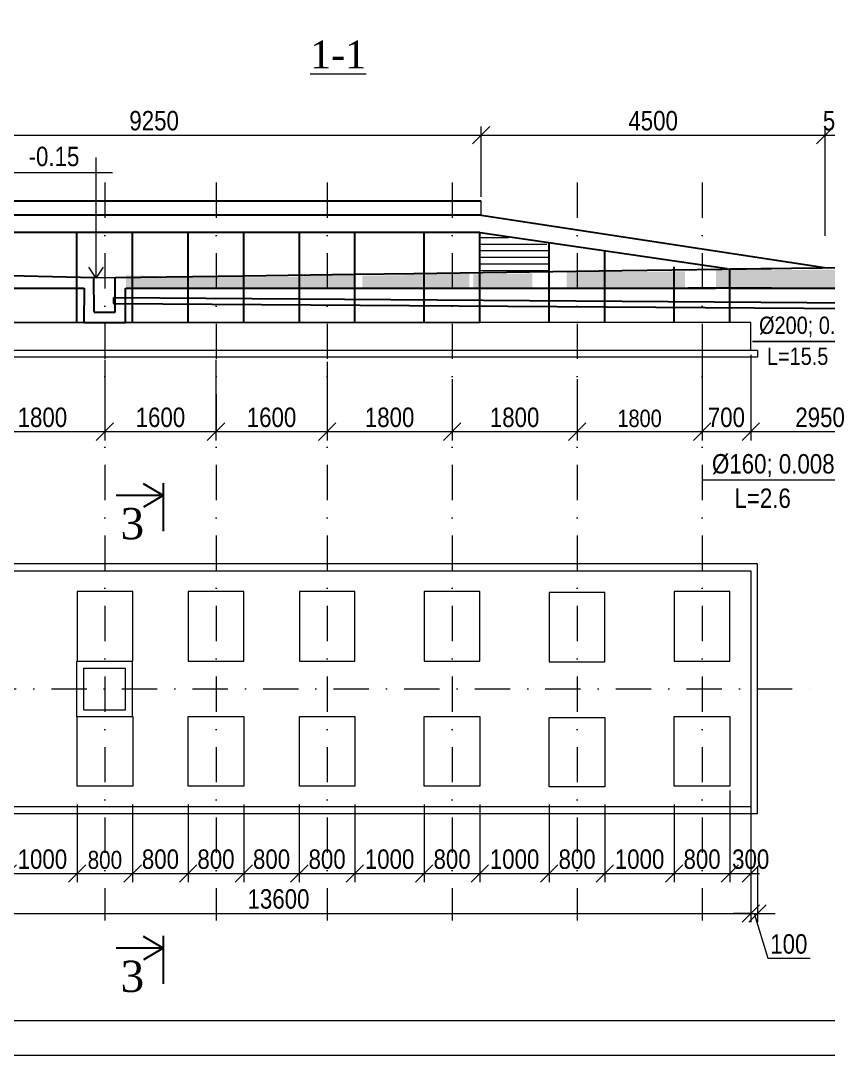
# Model space of a CAD drawing. Header units: millimetres. Extents: x -23631 to 2610815, y 484233 to 2921318.
# Drawn here: x 1745651 to 1757281, y 1447961 to 1462860 of the extents above; entities that cross this region are included whole.
import ezdxf

# ---------------------------------------------------------------- set-up
doc = ezdxf.new("R2010")
doc.units = ezdxf.units.MM
doc.linetypes.add('DASHDOTX2', pattern=[50.8, 25.4, -12.7, 0, -12.7])
doc.layers.add('dim', color=7, linetype='Continuous', lineweight=9)
doc.layers.add('перегородка', color=130, linetype='Continuous', lineweight=20)
doc.styles.add('style1', font='arial.ttf')
doc.styles.add('style6', font='ARIALN.TTF', dxfattribs={"height": 300})
doc.styles.add('Times New Roman', font='times.ttf')
doc.dimstyles.new('DIM_100', dxfattribs={"dimscale": 100, "dimtxt": 2.5, "dimasz": 2.5, "dimexe": 1.25, "dimexo": 0.625, "dimtad": 1, "dimdec": 0, "dimtxsty": 'style1', "dimblk": 'OBLIQUE', "dimcen": 2.5, "dimdle": 1.25, "dimclrd": 251, "dimclre": 251, "dimaunit": 1, "dimadec": 3, "dimazin": 0, "dimtfac": 1, "dimtdec": 0, "dimtmove": 1, "dimatfit": 3, "dimfxl": 1.25, "dimlwd": 5, "dimlwe": 5, "dimarcsym": 0})

# ---------------------------------------------------------------- blocks, each defined once
blk = doc.blocks.new('_Oblique')
at = {"color": 0, "linetype": 'ByBlock', "lineweight": -2}
blk.add_line((-0.5, -0.5), (0.5, 0.5), dxfattribs=at)
blk = doc.blocks.new('*D51')
at = {"color": 251, "lineweight": 5, "transparency": 16777216}
for p, q in [((1742563, 1450938), (1742563, 1449880)), ((1756163, 1450938), (1756163, 1449880))]:
    blk.add_line(p, q, dxfattribs=at)
at = {"color": 251, "linetype": 'ByBlock', "lineweight": 5, "transparency": 16777216}
blk.add_line((1742438, 1450005), (1756288, 1450005), dxfattribs=at)
at = {"layer": 'Defpoints', "color": 0, "transparency": 16777216}
for p in [(1742563, 1451000), (1756163, 1451000), (1756163, 1450005)]:
    blk.add_point(p, dxfattribs=at)
at = {"color": 251, "lineweight": 5, "transparency": 16777216, "xscale": 250, "yscale": 250, "zscale": 250, "rotation": 180}
blk.add_blockref('_Oblique', (1742563, 1450005), dxfattribs=at)
at = {"color": 251, "lineweight": 5, "transparency": 16777216, "xscale": 250, "yscale": 250, "zscale": 250}
blk.add_blockref('_Oblique', (1756163, 1450005), dxfattribs=at)
at = {"color": 0, "transparency": 16777216, "insert": (1749363, 1450211), "char_height": 300, "attachment_point": 5, "style": 'style6'}
blk.add_mtext('{\\H0.93333x;13600}', dxfattribs=at)
blk = doc.blocks.new('*D53')
at = {"color": 251, "lineweight": 5, "transparency": 16777216}
for p, q in [((1756163, 1450683), (1756163, 1449880)), ((1756263, 1450683), (1756263, 1449880))]:
    blk.add_line(p, q, dxfattribs=at)
at = {"color": 251, "linetype": 'ByBlock', "lineweight": 5, "transparency": 16777216}
for p, q in [((1756163, 1450005), (1755913, 1450005)), ((1756163, 1450005), (1756263, 1450005)), ((1756163, 1450005), (1756263, 1450005)), ((1756213, 1450005), (1756408, 1449358)), ((1756263, 1450005), (1756513, 1450005)), ((1756408, 1449358), (1757017, 1449358))]:
    blk.add_line(p, q, dxfattribs=at)
at = {"layer": 'Defpoints', "color": 0, "transparency": 16777216}
for p in [(1756163, 1450745), (1756263, 1450745), (1756263, 1450005)]:
    blk.add_point(p, dxfattribs=at)
at = {"color": 251, "lineweight": 5, "transparency": 16777216, "xscale": 250, "yscale": 250, "zscale": 250}
blk.add_blockref('_Oblique', (1756163, 1450005), dxfattribs=at)
at = {"color": 251, "lineweight": 5, "transparency": 16777216, "xscale": 250, "yscale": 250, "zscale": 250, "rotation": 180}
blk.add_blockref('_Oblique', (1756263, 1450005), dxfattribs=at)
at = {"color": 0, "transparency": 16777216, "insert": (1756712, 1449563), "char_height": 300, "attachment_point": 5, "style": 'style6'}
blk.add_mtext('{\\H0.93333x;100}', dxfattribs=at)
blk = doc.blocks.new('*D58')
at = {"color": 251, "lineweight": 5, "transparency": 16777216}
for p, q in [((1745463, 1451571), (1745463, 1450454)), ((1746463, 1451571), (1746463, 1450454))]:
    blk.add_line(p, q, dxfattribs=at)
at = {"color": 251, "linetype": 'ByBlock', "lineweight": 5, "transparency": 16777216}
blk.add_line((1745338, 1450579), (1746588, 1450579), dxfattribs=at)
at = {"layer": 'Defpoints', "color": 0, "transparency": 16777216}
for p in [(1745463, 1451633), (1746463, 1451633), (1746463, 1450579)]:
    blk.add_point(p, dxfattribs=at)
at = {"color": 251, "lineweight": 5, "transparency": 16777216, "xscale": 250, "yscale": 250, "zscale": 250, "rotation": 180}
blk.add_blockref('_Oblique', (1745463, 1450579), dxfattribs=at)
at = {"color": 251, "lineweight": 5, "transparency": 16777216, "xscale": 250, "yscale": 250, "zscale": 250}
blk.add_blockref('_Oblique', (1746463, 1450579), dxfattribs=at)
at = {"color": 0, "transparency": 16777216, "insert": (1745963, 1450784), "char_height": 300, "attachment_point": 5, "style": 'style6'}
blk.add_mtext('{\\H0.93333x;1000}', dxfattribs=at)
blk = doc.blocks.new('*D59')
at = {"color": 251, "lineweight": 5, "transparency": 16777216}
for p, q in [((1746463, 1451571), (1746463, 1450454)), ((1747263, 1451571), (1747263, 1450454))]:
    blk.add_line(p, q, dxfattribs=at)
at = {"color": 251, "linetype": 'ByBlock', "lineweight": 5, "transparency": 16777216}
blk.add_line((1746338, 1450579), (1747388, 1450579), dxfattribs=at)
at = {"layer": 'Defpoints', "color": 0, "transparency": 16777216}
for p in [(1746463, 1451633), (1747263, 1451633), (1747263, 1450579)]:
    blk.add_point(p, dxfattribs=at)
at = {"color": 251, "lineweight": 5, "transparency": 16777216, "xscale": 250, "yscale": 250, "zscale": 250, "rotation": 180}
blk.add_blockref('_Oblique', (1746463, 1450579), dxfattribs=at)
at = {"color": 251, "lineweight": 5, "transparency": 16777216, "xscale": 250, "yscale": 250, "zscale": 250}
blk.add_blockref('_Oblique', (1747263, 1450579), dxfattribs=at)
at = {"color": 0, "transparency": 16777216, "insert": (1746863, 1450774), "char_height": 300, "attachment_point": 5, "style": 'style6'}
blk.add_mtext('{\\H0.86667x;800}', dxfattribs=at)
blk = doc.blocks.new('*D60')
at = {"color": 251, "lineweight": 5, "transparency": 16777216}
for p, q in [((1747263, 1451571), (1747263, 1450454)), ((1748063, 1451571), (1748063, 1450454))]:
    blk.add_line(p, q, dxfattribs=at)
at = {"color": 251, "linetype": 'ByBlock', "lineweight": 5, "transparency": 16777216}
blk.add_line((1747138, 1450579), (1748188, 1450579), dxfattribs=at)
at = {"layer": 'Defpoints', "color": 0, "transparency": 16777216}
for p in [(1747263, 1451633), (1748063, 1451633), (1748063, 1450579)]:
    blk.add_point(p, dxfattribs=at)
at = {"color": 251, "lineweight": 5, "transparency": 16777216, "xscale": 250, "yscale": 250, "zscale": 250, "rotation": 180}
blk.add_blockref('_Oblique', (1747263, 1450579), dxfattribs=at)
at = {"color": 251, "lineweight": 5, "transparency": 16777216, "xscale": 250, "yscale": 250, "zscale": 250}
blk.add_blockref('_Oblique', (1748063, 1450579), dxfattribs=at)
at = {"color": 0, "transparency": 16777216, "insert": (1747663, 1450784), "char_height": 300, "attachment_point": 5, "style": 'style6'}
blk.add_mtext('{\\H0.93333x;800}', dxfattribs=at)
blk = doc.blocks.new('*D61')
at = {"color": 251, "lineweight": 5, "transparency": 16777216}
for p, q in [((1748063, 1451571), (1748063, 1450454)), ((1748863, 1451571), (1748863, 1450454))]:
    blk.add_line(p, q, dxfattribs=at)
at = {"color": 251, "linetype": 'ByBlock', "lineweight": 5, "transparency": 16777216}
blk.add_line((1747938, 1450579), (1748988, 1450579), dxfattribs=at)
at = {"layer": 'Defpoints', "color": 0, "transparency": 16777216}
for p in [(1748063, 1451633), (1748863, 1451633), (1748863, 1450579)]:
    blk.add_point(p, dxfattribs=at)
at = {"color": 251, "lineweight": 5, "transparency": 16777216, "xscale": 250, "yscale": 250, "zscale": 250, "rotation": 180}
blk.add_blockref('_Oblique', (1748063, 1450579), dxfattribs=at)
at = {"color": 251, "lineweight": 5, "transparency": 16777216, "xscale": 250, "yscale": 250, "zscale": 250}
blk.add_blockref('_Oblique', (1748863, 1450579), dxfattribs=at)
at = {"color": 0, "transparency": 16777216, "insert": (1748463, 1450784), "char_height": 300, "attachment_point": 5, "style": 'style6'}
blk.add_mtext('{\\H0.93333x;800}', dxfattribs=at)
blk = doc.blocks.new('*D62')
at = {"color": 251, "lineweight": 5, "transparency": 16777216}
for p, q in [((1748863, 1451571), (1748863, 1450454)), ((1749663, 1451571), (1749663, 1450454))]:
    blk.add_line(p, q, dxfattribs=at)
at = {"color": 251, "linetype": 'ByBlock', "lineweight": 5, "transparency": 16777216}
blk.add_line((1748738, 1450579), (1749788, 1450579), dxfattribs=at)
at = {"layer": 'Defpoints', "color": 0, "transparency": 16777216}
for p in [(1748863, 1451633), (1749663, 1451633), (1749663, 1450579)]:
    blk.add_point(p, dxfattribs=at)
at = {"color": 251, "lineweight": 5, "transparency": 16777216, "xscale": 250, "yscale": 250, "zscale": 250, "rotation": 180}
blk.add_blockref('_Oblique', (1748863, 1450579), dxfattribs=at)
at = {"color": 251, "lineweight": 5, "transparency": 16777216, "xscale": 250, "yscale": 250, "zscale": 250}
blk.add_blockref('_Oblique', (1749663, 1450579), dxfattribs=at)
at = {"color": 0, "transparency": 16777216, "insert": (1749263, 1450784), "char_height": 300, "attachment_point": 5, "style": 'style6'}
blk.add_mtext('{\\H0.93333x;800}', dxfattribs=at)
blk = doc.blocks.new('*D63')
at = {"color": 251, "lineweight": 5, "transparency": 16777216}
for p, q in [((1749663, 1451571), (1749663, 1450454)), ((1750463, 1451571), (1750463, 1450454))]:
    blk.add_line(p, q, dxfattribs=at)
at = {"color": 251, "linetype": 'ByBlock', "lineweight": 5, "transparency": 16777216}
blk.add_line((1749538, 1450579), (1750588, 1450579), dxfattribs=at)
at = {"layer": 'Defpoints', "color": 0, "transparency": 16777216}
for p in [(1749663, 1451633), (1750463, 1451633), (1750463, 1450579)]:
    blk.add_point(p, dxfattribs=at)
at = {"color": 251, "lineweight": 5, "transparency": 16777216, "xscale": 250, "yscale": 250, "zscale": 250, "rotation": 180}
blk.add_blockref('_Oblique', (1749663, 1450579), dxfattribs=at)
at = {"color": 251, "lineweight": 5, "transparency": 16777216, "xscale": 250, "yscale": 250, "zscale": 250}
blk.add_blockref('_Oblique', (1750463, 1450579), dxfattribs=at)
at = {"color": 0, "transparency": 16777216, "insert": (1750063, 1450784), "char_height": 300, "attachment_point": 5, "style": 'style6'}
blk.add_mtext('{\\H0.93333x;800}', dxfattribs=at)
blk = doc.blocks.new('*D64')
at = {"color": 251, "lineweight": 5, "transparency": 16777216}
for p, q in [((1750463, 1451571), (1750463, 1450454)), ((1751463, 1451571), (1751463, 1450454))]:
    blk.add_line(p, q, dxfattribs=at)
at = {"color": 251, "linetype": 'ByBlock', "lineweight": 5, "transparency": 16777216}
blk.add_line((1750338, 1450579), (1751588, 1450579), dxfattribs=at)
at = {"layer": 'Defpoints', "color": 0, "transparency": 16777216}
for p in [(1750463, 1451633), (1751463, 1451633), (1751463, 1450579)]:
    blk.add_point(p, dxfattribs=at)
at = {"color": 251, "lineweight": 5, "transparency": 16777216, "xscale": 250, "yscale": 250, "zscale": 250, "rotation": 180}
blk.add_blockref('_Oblique', (1750463, 1450579), dxfattribs=at)
at = {"color": 251, "lineweight": 5, "transparency": 16777216, "xscale": 250, "yscale": 250, "zscale": 250}
blk.add_blockref('_Oblique', (1751463, 1450579), dxfattribs=at)
at = {"color": 0, "transparency": 16777216, "insert": (1750963, 1450784), "char_height": 300, "attachment_point": 5, "style": 'style6'}
blk.add_mtext('{\\H0.93333x;1000}', dxfattribs=at)
blk = doc.blocks.new('*D65')
at = {"color": 251, "lineweight": 5, "transparency": 16777216}
for p, q in [((1751463, 1451571), (1751463, 1450454)), ((1752263, 1451571), (1752263, 1450454))]:
    blk.add_line(p, q, dxfattribs=at)
at = {"color": 251, "linetype": 'ByBlock', "lineweight": 5, "transparency": 16777216}
blk.add_line((1751338, 1450579), (1752388, 1450579), dxfattribs=at)
at = {"layer": 'Defpoints', "color": 0, "transparency": 16777216}
for p in [(1751463, 1451633), (1752263, 1451633), (1752263, 1450579)]:
    blk.add_point(p, dxfattribs=at)
at = {"color": 251, "lineweight": 5, "transparency": 16777216, "xscale": 250, "yscale": 250, "zscale": 250, "rotation": 180}
blk.add_blockref('_Oblique', (1751463, 1450579), dxfattribs=at)
at = {"color": 251, "lineweight": 5, "transparency": 16777216, "xscale": 250, "yscale": 250, "zscale": 250}
blk.add_blockref('_Oblique', (1752263, 1450579), dxfattribs=at)
at = {"color": 0, "transparency": 16777216, "insert": (1751863, 1450784), "char_height": 300, "attachment_point": 5, "style": 'style6'}
blk.add_mtext('{\\H0.93333x;800}', dxfattribs=at)
blk = doc.blocks.new('*D66')
at = {"color": 251, "lineweight": 5, "transparency": 16777216}
for p, q in [((1752263, 1451571), (1752263, 1450454)), ((1753263, 1451571), (1753263, 1450454))]:
    blk.add_line(p, q, dxfattribs=at)
at = {"color": 251, "linetype": 'ByBlock', "lineweight": 5, "transparency": 16777216}
blk.add_line((1752138, 1450579), (1753388, 1450579), dxfattribs=at)
at = {"layer": 'Defpoints', "color": 0, "transparency": 16777216}
for p in [(1752263, 1451633), (1753263, 1451633), (1753263, 1450579)]:
    blk.add_point(p, dxfattribs=at)
at = {"color": 251, "lineweight": 5, "transparency": 16777216, "xscale": 250, "yscale": 250, "zscale": 250, "rotation": 180}
blk.add_blockref('_Oblique', (1752263, 1450579), dxfattribs=at)
at = {"color": 251, "lineweight": 5, "transparency": 16777216, "xscale": 250, "yscale": 250, "zscale": 250}
blk.add_blockref('_Oblique', (1753263, 1450579), dxfattribs=at)
at = {"color": 0, "transparency": 16777216, "insert": (1752763, 1450784), "char_height": 300, "attachment_point": 5, "style": 'style6'}
blk.add_mtext('{\\H0.93333x;1000}', dxfattribs=at)
blk = doc.blocks.new('*D67')
at = {"color": 251, "lineweight": 5, "transparency": 16777216}
for p, q in [((1753263, 1451571), (1753263, 1450454)), ((1754063, 1451571), (1754063, 1450454))]:
    blk.add_line(p, q, dxfattribs=at)
at = {"color": 251, "linetype": 'ByBlock', "lineweight": 5, "transparency": 16777216}
blk.add_line((1753138, 1450579), (1754188, 1450579), dxfattribs=at)
at = {"layer": 'Defpoints', "color": 0, "transparency": 16777216}
for p in [(1753263, 1451633), (1754063, 1451633), (1754063, 1450579)]:
    blk.add_point(p, dxfattribs=at)
at = {"color": 251, "lineweight": 5, "transparency": 16777216, "xscale": 250, "yscale": 250, "zscale": 250, "rotation": 180}
blk.add_blockref('_Oblique', (1753263, 1450579), dxfattribs=at)
at = {"color": 251, "lineweight": 5, "transparency": 16777216, "xscale": 250, "yscale": 250, "zscale": 250}
blk.add_blockref('_Oblique', (1754063, 1450579), dxfattribs=at)
at = {"color": 0, "transparency": 16777216, "insert": (1753663, 1450784), "char_height": 300, "attachment_point": 5, "style": 'style6'}
blk.add_mtext('{\\H0.93333x;800}', dxfattribs=at)
blk = doc.blocks.new('*D68')
at = {"color": 251, "lineweight": 5, "transparency": 16777216}
for p, q in [((1755063, 1451571), (1755063, 1450454)), ((1755863, 1451571), (1755863, 1450454))]:
    blk.add_line(p, q, dxfattribs=at)
at = {"color": 251, "linetype": 'ByBlock', "lineweight": 5, "transparency": 16777216}
blk.add_line((1754938, 1450579), (1755988, 1450579), dxfattribs=at)
at = {"layer": 'Defpoints', "color": 0, "transparency": 16777216}
for p in [(1755063, 1451633), (1755863, 1451633), (1755863, 1450579)]:
    blk.add_point(p, dxfattribs=at)
at = {"color": 251, "lineweight": 5, "transparency": 16777216, "xscale": 250, "yscale": 250, "zscale": 250, "rotation": 180}
blk.add_blockref('_Oblique', (1755063, 1450579), dxfattribs=at)
at = {"color": 251, "lineweight": 5, "transparency": 16777216, "xscale": 250, "yscale": 250, "zscale": 250}
blk.add_blockref('_Oblique', (1755863, 1450579), dxfattribs=at)
at = {"color": 0, "transparency": 16777216, "insert": (1755463, 1450784), "char_height": 300, "attachment_point": 5, "style": 'style6'}
blk.add_mtext('{\\H0.93333x;800}', dxfattribs=at)
blk = doc.blocks.new('*D69')
at = {"color": 251, "lineweight": 5, "transparency": 16777216}
for p, q in [((1755863, 1451775), (1755863, 1450454)), ((1756163, 1451571), (1756163, 1450454))]:
    blk.add_line(p, q, dxfattribs=at)
at = {"color": 251, "linetype": 'ByBlock', "lineweight": 5, "transparency": 16777216}
blk.add_line((1755738, 1450579), (1756288, 1450579), dxfattribs=at)
at = {"layer": 'Defpoints', "color": 0, "transparency": 16777216}
for p in [(1755863, 1451838), (1756163, 1451633), (1756163, 1450579)]:
    blk.add_point(p, dxfattribs=at)
at = {"color": 251, "lineweight": 5, "transparency": 16777216, "xscale": 250, "yscale": 250, "zscale": 250, "rotation": 180}
blk.add_blockref('_Oblique', (1755863, 1450579), dxfattribs=at)
at = {"color": 251, "lineweight": 5, "transparency": 16777216, "xscale": 250, "yscale": 250, "zscale": 250}
blk.add_blockref('_Oblique', (1756163, 1450579), dxfattribs=at)
at = {"color": 0, "transparency": 16777216, "insert": (1756163, 1450784), "char_height": 300, "attachment_point": 5, "style": 'style6'}
blk.add_mtext('{\\H0.93333x;300}', dxfattribs=at)
blk = doc.blocks.new('*D79')
at = {"color": 251, "lineweight": 5, "transparency": 16777216}
for p, q in [((1748463, 1457977), (1748463, 1456817)), ((1750063, 1457950), (1750063, 1456817))]:
    blk.add_line(p, q, dxfattribs=at)
at = {"color": 251, "linetype": 'ByBlock', "lineweight": 5, "transparency": 16777216}
blk.add_line((1748338, 1456942), (1750188, 1456942), dxfattribs=at)
at = {"layer": 'Defpoints', "color": 0, "transparency": 16777216}
for p in [(1748463, 1458040), (1750063, 1458013), (1750063, 1456942)]:
    blk.add_point(p, dxfattribs=at)
at = {"color": 251, "lineweight": 5, "transparency": 16777216, "xscale": 250, "yscale": 250, "zscale": 250, "rotation": 180}
blk.add_blockref('_Oblique', (1748463, 1456942), dxfattribs=at)
at = {"color": 251, "lineweight": 5, "transparency": 16777216, "xscale": 250, "yscale": 250, "zscale": 250}
blk.add_blockref('_Oblique', (1750063, 1456942), dxfattribs=at)
at = {"color": 0, "transparency": 16777216, "insert": (1749263, 1457147), "char_height": 300, "attachment_point": 5, "style": 'style6'}
blk.add_mtext('{\\H0.93333x;1600}', dxfattribs=at)
blk = doc.blocks.new('*D80')
at = {"color": 251, "lineweight": 5, "transparency": 16777216}
for p, q in [((1750063, 1457698), (1750063, 1456817)), ((1751863, 1457671), (1751863, 1456817))]:
    blk.add_line(p, q, dxfattribs=at)
at = {"color": 251, "linetype": 'ByBlock', "lineweight": 5, "transparency": 16777216}
blk.add_line((1749938, 1456942), (1751988, 1456942), dxfattribs=at)
at = {"layer": 'Defpoints', "color": 0, "transparency": 16777216}
for p in [(1750063, 1457760), (1751863, 1457733), (1751863, 1456942)]:
    blk.add_point(p, dxfattribs=at)
at = {"color": 251, "lineweight": 5, "transparency": 16777216, "xscale": 250, "yscale": 250, "zscale": 250, "rotation": 180}
blk.add_blockref('_Oblique', (1750063, 1456942), dxfattribs=at)
at = {"color": 251, "lineweight": 5, "transparency": 16777216, "xscale": 250, "yscale": 250, "zscale": 250}
blk.add_blockref('_Oblique', (1751863, 1456942), dxfattribs=at)
at = {"color": 0, "transparency": 16777216, "insert": (1750963, 1457147), "char_height": 300, "attachment_point": 5, "style": 'style6'}
blk.add_mtext('{\\H0.93333x;1800}', dxfattribs=at)
blk = doc.blocks.new('*D81')
at = {"color": 251, "lineweight": 5, "transparency": 16777216}
for p, q in [((1754063, 1451571), (1754063, 1450454)), ((1755063, 1451571), (1755063, 1450454))]:
    blk.add_line(p, q, dxfattribs=at)
at = {"color": 251, "linetype": 'ByBlock', "lineweight": 5, "transparency": 16777216}
blk.add_line((1753938, 1450579), (1755188, 1450579), dxfattribs=at)
at = {"layer": 'Defpoints', "color": 0, "transparency": 16777216}
for p in [(1754063, 1451633), (1755063, 1451633), (1755063, 1450579)]:
    blk.add_point(p, dxfattribs=at)
at = {"color": 251, "lineweight": 5, "transparency": 16777216, "xscale": 250, "yscale": 250, "zscale": 250, "rotation": 180}
blk.add_blockref('_Oblique', (1754063, 1450579), dxfattribs=at)
at = {"color": 251, "lineweight": 5, "transparency": 16777216, "xscale": 250, "yscale": 250, "zscale": 250}
blk.add_blockref('_Oblique', (1755063, 1450579), dxfattribs=at)
at = {"color": 0, "transparency": 16777216, "insert": (1754563, 1450784), "char_height": 300, "attachment_point": 5, "style": 'style6'}
blk.add_mtext('{\\H0.93333x;1000}', dxfattribs=at)
blk = doc.blocks.new('*D89')
at = {"color": 251, "lineweight": 5, "transparency": 16777216}
for p, q in [((1745063, 1457950), (1745063, 1456817)), ((1746863, 1457950), (1746863, 1456817))]:
    blk.add_line(p, q, dxfattribs=at)
at = {"color": 251, "linetype": 'ByBlock', "lineweight": 5, "transparency": 16777216}
blk.add_line((1744938, 1456942), (1746988, 1456942), dxfattribs=at)
at = {"layer": 'Defpoints', "color": 0, "transparency": 16777216}
for p in [(1745063, 1458013), (1746863, 1458013), (1746863, 1456942)]:
    blk.add_point(p, dxfattribs=at)
at = {"color": 251, "lineweight": 5, "transparency": 16777216, "xscale": 250, "yscale": 250, "zscale": 250, "rotation": 180}
blk.add_blockref('_Oblique', (1745063, 1456942), dxfattribs=at)
at = {"color": 251, "lineweight": 5, "transparency": 16777216, "xscale": 250, "yscale": 250, "zscale": 250}
blk.add_blockref('_Oblique', (1746863, 1456942), dxfattribs=at)
at = {"color": 0, "transparency": 16777216, "insert": (1745963, 1457147), "char_height": 300, "attachment_point": 5, "style": 'style6'}
blk.add_mtext('{\\H0.93333x;1800}', dxfattribs=at)
blk = doc.blocks.new('*D132')
at = {"color": 251, "linetype": 'ByBlock', "lineweight": 5, "transparency": 16777216}
blk.add_line((1742738, 1461214), (1752406, 1461214), dxfattribs=at)
at = {"color": 251, "lineweight": 5, "transparency": 16777216}
for p, q in [((1742863, 1460323), (1742863, 1461339)), ((1752281, 1460323), (1752281, 1461339))]:
    blk.add_line(p, q, dxfattribs=at)
at = {"layer": 'Defpoints', "color": 0, "transparency": 16777216}
for p in [(1752281, 1461214), (1742863, 1460261), (1752281, 1460261)]:
    blk.add_point(p, dxfattribs=at)
at = {"color": 251, "lineweight": 5, "transparency": 16777216, "xscale": 250, "yscale": 250, "zscale": 250, "rotation": 180}
blk.add_blockref('_Oblique', (1742863, 1461214), dxfattribs=at)
at = {"color": 251, "lineweight": 5, "transparency": 16777216, "xscale": 250, "yscale": 250, "zscale": 250}
blk.add_blockref('_Oblique', (1752281, 1461214), dxfattribs=at)
at = {"color": 0, "transparency": 16777216, "insert": (1747572, 1461419), "char_height": 300, "attachment_point": 5, "style": 'style6'}
blk.add_mtext('{\\fArial Narrow|b0|i0|c238|p34;\\H0.93333x;9250}', dxfattribs=at)
blk = doc.blocks.new('*D90')
at = {"color": 251, "lineweight": 5, "transparency": 16777216}
for p, q in [((1751863, 1457698), (1751863, 1456817)), ((1753663, 1457671), (1753663, 1456817))]:
    blk.add_line(p, q, dxfattribs=at)
at = {"color": 251, "linetype": 'ByBlock', "lineweight": 5, "transparency": 16777216}
blk.add_line((1751738, 1456942), (1753788, 1456942), dxfattribs=at)
at = {"layer": 'Defpoints', "color": 0, "transparency": 16777216}
for p in [(1751863, 1457760), (1753663, 1457733), (1753663, 1456942)]:
    blk.add_point(p, dxfattribs=at)
at = {"color": 251, "lineweight": 5, "transparency": 16777216, "xscale": 250, "yscale": 250, "zscale": 250, "rotation": 180}
blk.add_blockref('_Oblique', (1751863, 1456942), dxfattribs=at)
at = {"color": 251, "lineweight": 5, "transparency": 16777216, "xscale": 250, "yscale": 250, "zscale": 250}
blk.add_blockref('_Oblique', (1753663, 1456942), dxfattribs=at)
at = {"color": 0, "transparency": 16777216, "insert": (1752763, 1457147), "char_height": 300, "attachment_point": 5, "style": 'style6'}
blk.add_mtext('{\\H0.93333x;1800}', dxfattribs=at)
blk = doc.blocks.new('*D91')
at = {"color": 251, "lineweight": 5, "transparency": 16777216}
for p, q in [((1753663, 1457698), (1753663, 1456817)), ((1755463, 1457671), (1755463, 1456817))]:
    blk.add_line(p, q, dxfattribs=at)
at = {"color": 251, "linetype": 'ByBlock', "lineweight": 5, "transparency": 16777216}
blk.add_line((1753538, 1456942), (1755588, 1456942), dxfattribs=at)
at = {"layer": 'Defpoints', "color": 0, "transparency": 16777216}
for p in [(1753663, 1457760), (1755463, 1457733), (1755463, 1456942)]:
    blk.add_point(p, dxfattribs=at)
at = {"color": 251, "lineweight": 5, "transparency": 16777216, "xscale": 250, "yscale": 250, "zscale": 250, "rotation": 180}
blk.add_blockref('_Oblique', (1753663, 1456942), dxfattribs=at)
at = {"color": 251, "lineweight": 5, "transparency": 16777216, "xscale": 250, "yscale": 250, "zscale": 250}
blk.add_blockref('_Oblique', (1755463, 1456942), dxfattribs=at)
at = {"color": 0, "transparency": 16777216, "insert": (1754563, 1457132), "char_height": 300, "attachment_point": 5, "style": 'style6'}
blk.add_mtext('{\\H0.83333x;1800}', dxfattribs=at)
blk = doc.blocks.new('*D133')
at = {"color": 251, "lineweight": 5, "transparency": 16777216}
for p, q in [((1755463, 1458050), (1755463, 1456817)), ((1756163, 1458050), (1756163, 1456817))]:
    blk.add_line(p, q, dxfattribs=at)
at = {"color": 251, "linetype": 'ByBlock', "lineweight": 5, "transparency": 16777216}
blk.add_line((1755338, 1456942), (1756288, 1456942), dxfattribs=at)
at = {"layer": 'Defpoints', "color": 0, "transparency": 16777216}
for p in [(1755463, 1458113), (1756163, 1458113), (1756163, 1456942)]:
    blk.add_point(p, dxfattribs=at)
at = {"color": 251, "lineweight": 5, "transparency": 16777216, "xscale": 250, "yscale": 250, "zscale": 250, "rotation": 180}
blk.add_blockref('_Oblique', (1755463, 1456942), dxfattribs=at)
at = {"color": 251, "lineweight": 5, "transparency": 16777216, "xscale": 250, "yscale": 250, "zscale": 250}
blk.add_blockref('_Oblique', (1756163, 1456942), dxfattribs=at)
at = {"color": 0, "transparency": 16777216, "insert": (1755813, 1457147), "char_height": 300, "attachment_point": 5, "style": 'style6'}
blk.add_mtext('{\\H0.93333x;700}', dxfattribs=at)
blk = doc.blocks.new('*D134')
at = {"color": 251, "lineweight": 5, "transparency": 16777216}
for p, q in [((1756163, 1458050), (1756163, 1456817)), ((1758160, 1458050), (1758160, 1456817))]:
    blk.add_line(p, q, dxfattribs=at)
at = {"color": 251, "linetype": 'ByBlock', "lineweight": 5, "transparency": 16777216}
blk.add_line((1756038, 1456942), (1758285, 1456942), dxfattribs=at)
at = {"layer": 'Defpoints', "color": 0, "transparency": 16777216}
for p in [(1756163, 1458113), (1758160, 1458113), (1758160, 1456942)]:
    blk.add_point(p, dxfattribs=at)
at = {"color": 251, "lineweight": 5, "transparency": 16777216, "xscale": 250, "yscale": 250, "zscale": 250, "rotation": 180}
blk.add_blockref('_Oblique', (1756163, 1456942), dxfattribs=at)
at = {"color": 251, "lineweight": 5, "transparency": 16777216, "xscale": 250, "yscale": 250, "zscale": 250}
blk.add_blockref('_Oblique', (1758160, 1456942), dxfattribs=at)
at = {"color": 0, "transparency": 16777216, "insert": (1757162, 1457147), "char_height": 300, "attachment_point": 5, "style": 'style6'}
blk.add_mtext('{\\H0.93333x;2950}', dxfattribs=at)
blk = doc.blocks.new('*D135')
at = {"color": 251, "linetype": 'ByBlock', "lineweight": 5, "transparency": 16777216}
blk.add_line((1752156, 1461214), (1757359, 1461214), dxfattribs=at)
at = {"color": 251, "lineweight": 5, "transparency": 16777216}
for p, q in [((1752281, 1460512), (1752281, 1461339)), ((1757234, 1459762), (1757234, 1461339))]:
    blk.add_line(p, q, dxfattribs=at)
at = {"layer": 'Defpoints', "color": 0, "transparency": 16777216}
for p in [(1757234, 1461214), (1752281, 1460450), (1757234, 1459700)]:
    blk.add_point(p, dxfattribs=at)
at = {"color": 251, "lineweight": 5, "transparency": 16777216, "xscale": 250, "yscale": 250, "zscale": 250, "rotation": 180}
blk.add_blockref('_Oblique', (1752281, 1461214), dxfattribs=at)
at = {"color": 251, "lineweight": 5, "transparency": 16777216, "xscale": 250, "yscale": 250, "zscale": 250}
blk.add_blockref('_Oblique', (1757234, 1461214), dxfattribs=at)
at = {"color": 0, "transparency": 16777216, "insert": (1754758, 1461419), "char_height": 300, "attachment_point": 5, "style": 'style6'}
blk.add_mtext('{\\fArial Narrow|b0|i0|c238|p34;\\H0.93333x;4500}', dxfattribs=at)
blk = doc.blocks.new('*D92')
at = {"color": 251, "linetype": 'ByBlock', "lineweight": 5, "transparency": 16777216}
blk.add_line((1757109, 1461214), (1757838, 1461214), dxfattribs=at)
at = {"color": 251, "lineweight": 5, "transparency": 16777216}
for p, q in [((1757234, 1459762), (1757234, 1461339)), ((1757713, 1459772), (1757713, 1461339))]:
    blk.add_line(p, q, dxfattribs=at)
at = {"layer": 'Defpoints', "color": 0, "transparency": 16777216}
for p in [(1757713, 1461214), (1757234, 1459700), (1757713, 1459710)]:
    blk.add_point(p, dxfattribs=at)
at = {"color": 251, "lineweight": 5, "transparency": 16777216, "xscale": 250, "yscale": 250, "zscale": 250, "rotation": 180}
blk.add_blockref('_Oblique', (1757234, 1461214), dxfattribs=at)
at = {"color": 251, "lineweight": 5, "transparency": 16777216, "xscale": 250, "yscale": 250, "zscale": 250}
blk.add_blockref('_Oblique', (1757713, 1461214), dxfattribs=at)
at = {"color": 0, "transparency": 16777216, "insert": (1757469, 1461419), "char_height": 300, "attachment_point": 5, "style": 'style6'}
blk.add_mtext('{\\fArial Narrow|b0|i0|c238|p34;\\H0.93333x;500}', dxfattribs=at)
blk = doc.blocks.new('*D106')
at = {"color": 251, "lineweight": 5, "transparency": 16777216}
for p, q in [((1746863, 1457977), (1746863, 1456817)), ((1748463, 1457950), (1748463, 1456817))]:
    blk.add_line(p, q, dxfattribs=at)
at = {"color": 251, "linetype": 'ByBlock', "lineweight": 5, "transparency": 16777216}
blk.add_line((1746738, 1456942), (1748588, 1456942), dxfattribs=at)
at = {"layer": 'Defpoints', "color": 0, "transparency": 16777216}
for p in [(1746863, 1458040), (1748463, 1458013), (1748463, 1456942)]:
    blk.add_point(p, dxfattribs=at)
at = {"color": 251, "lineweight": 5, "transparency": 16777216, "xscale": 250, "yscale": 250, "zscale": 250, "rotation": 180}
blk.add_blockref('_Oblique', (1746863, 1456942), dxfattribs=at)
at = {"color": 251, "lineweight": 5, "transparency": 16777216, "xscale": 250, "yscale": 250, "zscale": 250}
blk.add_blockref('_Oblique', (1748463, 1456942), dxfattribs=at)
at = {"color": 0, "transparency": 16777216, "insert": (1747663, 1457147), "char_height": 300, "attachment_point": 5, "style": 'style6'}
blk.add_mtext('{\\H0.93333x;1600}', dxfattribs=at)
blk = doc.blocks.new('üü')
at = {"lineweight": 15}
for points in [[(3716207, 329430), (3765821, 329430), (3765821, 364480), (3716207, 364480)], [(3718676, 330047), (3765204, 330047), (3765204, 363863), (3718676, 363863)]]:
    blk.add_lwpolyline(points, close=True, dxfattribs=at)

msp = doc.modelspace()

# ---------------------------------------------------------------- hatches: boundary and pattern name
at = {"layer": 'перегородка', "ltscale": 30}
h = msp.add_hatch(dxfattribs=at)
h.set_pattern_fill('LINE', scale=30, style=0)
h.set_pattern_definition([(0, (722590.14, -76928.9), (0, 95.25), [])])
h.paths.add_polyline_path([(1753263.2, 1459522.6), (1753263.2, 1459263.1), (1753263.2, 1459248.4)])
h.paths.add_polyline_path([(1753263.2, 1459248.4), (1753263.2, 1459637.9), (1752263.2, 1459810.8), (1752263.2, 1459234.4)])
at = {"layer": 'перегородка', "ltscale": 10000}
h = msp.add_hatch(dxfattribs=at)
h.set_pattern_fill('AR-SAND', scale=3, style=0)
h.set_pattern_definition([(37.5, (598084.16, 1051.16), (-4.800094, 146.823971), [0, -115.824, 0, -129.54, 0, -123.825]), (7.5, (598084.16, 1051.16), (134.856985, 215.04753), [0, -62.484, 0, -104.394, 0, -40.005]), (327.5, (597990.44, 1051.16), (237.297711, 0.431155), [0, -38.1, 0, -137.16, 0, -179.07]), (317.5, (597990.44, 1051.16), (229.066936, 66.878797), [0, -19.05, 0, -89.916, 0, -102.87])])
h.paths.add_polyline_path([(1756063.2, 1459287.7), (1755663.2, 1459282.1), (1755663.2, 1459010.8), (1756063.2, 1459010.8)])
h.paths.add_polyline_path([(1756463.2, 1459293.3), (1756063.2, 1459287.7), (1756063.2, 1459010.8), (1756463.2, 1459010.8)])
h.paths.add_polyline_path([(1754313.2, 1459263.1), (1754310, 1459263.1), (1753913.2, 1459257.5), (1753913.2, 1459010.8), (1754313.2, 1459010.8)])
h.paths.add_polyline_path([(1753913.2, 1459257.5), (1753513.2, 1459251.9), (1753513.2, 1459010.8), (1753913.2, 1459010.8)])
h.paths.add_polyline_path([(1752113.2, 1459232.3), (1751713.2, 1459226.7), (1751713.2, 1459010.8), (1752113.2, 1459010.8)])
h.paths.add_polyline_path([(1751713.2, 1459226.7), (1751313.2, 1459221.1), (1751313.2, 1459010.8), (1751713.2, 1459010.8)])
h.paths.add_polyline_path([(1750463.2, 1459209.2), (1750063.2, 1459203.6), (1750063.2, 1459010.8), (1750463.2, 1459010.8)])
h.paths.add_polyline_path([(1750063.2, 1459203.6), (1749663.2, 1459198), (1749663.2, 1459010.8), (1750063.2, 1459010.8)])
h.paths.add_polyline_path([(1748863.2, 1459186.7), (1748463.2, 1459181.1), (1748463.2, 1459010.8), (1748863.2, 1459010.8)])
h.paths.add_polyline_path([(1748463.2, 1459181.1), (1748063.2, 1459175.5), (1748063.2, 1459010.8), (1748463.2, 1459010.8)])
h.paths.add_polyline_path([(1745463.2, 1459192.9), (1745063.2, 1459203.1), (1745063.2, 1459010.8), (1745463.2, 1459010.8)])
h.paths.add_polyline_path([(1745063.2, 1459203.1), (1744663.2, 1459213.4), (1744663.2, 1459010.8), (1745063.2, 1459010.8)])
h.paths.add_polyline_path([(1743663.2, 1459239), (1743263.2, 1459249.3), (1743263.2, 1459010.8), (1743663.2, 1459010.8)])
h.paths.add_polyline_path([(1743263.2, 1459249.3), (1742863.2, 1459259.5), (1742863.2, 1459010.8), (1743263.2, 1459010.8)])
h = msp.add_hatch(dxfattribs=at)
h.set_pattern_fill('AR-SAND', scale=3, style=0)
h.set_pattern_definition([(37.5, (554679.64, 771.5), (-4.800094, 146.823971), [0, -115.824, 0, -129.54, 0, -123.825]), (7.5, (554679.64, 771.5), (134.856985, 215.04753), [0, -62.484, 0, -104.394, 0, -40.005]), (327.5, (554585.91, 771.5), (237.297711, 0.431155), [0, -38.1, 0, -137.16, 0, -179.07]), (317.5, (554585.91, 771.5), (229.066936, 66.878797), [0, -19.05, 0, -89.916, 0, -102.87])])
h.paths.add_polyline_path([(1759418.7, 1459310.8), (1758168.7, 1459293.3), (1758170, 1459314.5), (1758930.2, 1459304), (1759418.7, 1459310.8), (1760413, 1459310.8), (1760413, 1457766.2), (1759297.8, 1457766.2), (1759297.8, 1459010.8), (1759418.7, 1459010.8)])
h.paths.add_polyline_path([(1749768.7, 1459010.8), (1749768.7, 1459175.5), (1748716.6, 1459160.8), (1748716.6, 1459010.8), (1748416.6, 1459010.8), (1748408, 1459161.1), (1747168.7, 1459192.9), (1747168.7, 1459010.8), (1748268.7, 1459010.8), (1748266.6, 1459010.8), (1748866.6, 1459010.8), (1748866.6, 1459010.8)])
h.paths.add_polyline_path([(1751368.7, 1459010.8), (1751368.7, 1459198), (1750568.7, 1459186.7), (1750568.7, 1459010.8)])
h.paths.add_polyline_path([(1753018.7, 1459010.8), (1753018.7, 1459221.1), (1752168.7, 1459209.2), (1752168.7, 1459010.8)])
h.paths.add_polyline_path([(1755218.7, 1459010.8), (1755218.7, 1459251.9), (1753818.7, 1459232.3), (1753818.7, 1459010.8)])
h.paths.add_polyline_path([(1757979.3, 1459010.8), (1757979.3, 1459282.1), (1756018.7, 1459263.1), (1756018.7, 1459010.8)])
h.paths.add_polyline_path([(1758963.9, 1459289), (1758963.9, 1459010.8), (1759418.7, 1459010.8), (1759418.7, 1459310.8), (1758168.7, 1459293.3)])

# ---------------------------------------------------------------- linework, layer by layer
at = {"color": 7, "lineweight": 30, "ltscale": 10000}
for p, q in [((1746986.3, 1458875.5), (1759297.8, 1458786.1)), ((1746986.3, 1458875.5), (1746986.3, 1458788.4)), ((1746986.3, 1458788.4), (1759297.8, 1458706.2))]:
    msp.add_line(p, q, dxfattribs=at)
at = {"color": 7, "ltscale": 10000}
msp.add_line((1757862.7, 1458240), (1756190, 1458240), dxfattribs=at)
at = {"color": 7, "lineweight": 15, "ltscale": 10000}
msp.add_line((1758043.2, 1456245.5), (1755480, 1456245.5), dxfattribs=at)
at = {"layer": 'dim', "color": 0, "lineweight": 15, "ltscale": 0.5}
for p, q in [((1746737.7, 1459151.9), (1746737.7, 1460888.3)), ((1746970.8, 1460669.6), (1745537.9, 1460669.6)), ((1746737.7, 1459151.9), (1746737.7, 1459834)), ((1746737.7, 1459151.9), (1746634.3, 1459309.2)), ((1746737.7, 1459151.9), (1746841.1, 1459309.2))]:
    msp.add_line(p, q, dxfattribs=at)
at = {"layer": 'перегородка', "color": 1, "linetype": 'DASHDOTX2', "ltscale": 20}
for p, q in [((1746863.2, 1460529), (1746863.2, 1449901.9)), ((1748463.2, 1460529), (1748463.2, 1449901.9)), ((1750063.2, 1460529), (1750063.2, 1449901.9)), ((1751863.2, 1460529), (1751863.2, 1449901.9)), ((1753663.2, 1460529), (1753663.2, 1449901.9)), ((1755463.2, 1460529), (1755463.2, 1449901.9)), ((1742028.4, 1453237.9), (1757081.5, 1453237.9))]:
    msp.add_line(p, q, dxfattribs=at)
at = {"layer": 'перегородка', "color": 7, "lineweight": 30, "ltscale": 30}
for p, q in [((1752281.2, 1460260.8), (1742863.2, 1460260.8)), ((1752281.2, 1460060.8), (1742863.2, 1460060.8)), ((1752281.2, 1460060.8), (1757224.7, 1459304)), ((1752263.2, 1459810.8), (1742863.2, 1459810.8)), ((1746461.1, 1458512.9), (1746461.1, 1459810.8)), ((1748063.2, 1458512.9), (1748063.2, 1459810.8)), ((1749663.2, 1458512.9), (1749663.2, 1459810.8)), ((1751463.2, 1458512.9), (1751463.2, 1459810.8)), ((1752265.7, 1459810.4), (1755822.2, 1459293.3)), ((1753263.2, 1458512.9), (1753263.2, 1459665.4)), ((1754310, 1459263.1), (1756463.2, 1459293.3)), ((1755063.2, 1458512.9), (1755063.2, 1459316.4)), ((1755863.1, 1459284.9), (1760020.5, 1459338.3)), ((1744663.2, 1459213.4), (1746713.2, 1459160.8)), ((1746711.1, 1458662.9), (1746702.6, 1459161.1)), ((1747011.1, 1458662.9), (1747011.1, 1459160.8)), ((1747013.2, 1459160.8), (1748863.2, 1459186.7)), ((1748863.2, 1459186.7), (1750463.2, 1459209.2)), ((1750463.2, 1459209.2), (1751313.2, 1459221.1)), ((1751313.2, 1459221.1), (1754310, 1459263.1)), ((1745463.2, 1459010.8), (1745863.2, 1459010.8)), ((1745863.2, 1459010.8), (1746563.2, 1459010.8)), ((1745863.2, 1459010.8), (1746013.2, 1459010.8)), ((1746563.2, 1459010.8), (1746561.1, 1458512.9)), ((1747161.1, 1458512.9), (1747161.1, 1459010.8)), ((1747163.2, 1459010.8), (1748063.2, 1459010.8)), ((1748063.2, 1459010.8), (1750463.2, 1459010.8)), ((1750463.2, 1459010.8), (1754313.2, 1459010.8)), ((1751963.2, 1459010.8), (1754313.2, 1459010.8)), ((1754313.2, 1459010.8), (1755663.2, 1459010.8)), ((1754313.2, 1459010.8), (1755663.2, 1459010.8)), ((1756463.2, 1459010.8), (1755263.2, 1459010.8)), ((1755863.2, 1459010.8), (1759297.8, 1459010.8)), ((1746561.1, 1458512.9), (1747161.1, 1458512.9))]:
    msp.add_line(p, q, dxfattribs=at)
at = {"layer": 'перегородка', "color": 7, "ltscale": 10000}
for p, q in [((1752281.2, 1460060.8), (1752281.2, 1460260.8)), ((1756163.2, 1458512.9), (1742563.2, 1458512.9)), ((1742863.2, 1458512.9), (1752263.2, 1458512.9)), ((1756163.2, 1458112.9), (1756163.2, 1458512.9)), ((1756263.2, 1458112.9), (1742463.2, 1458112.9)), ((1756263.2, 1458112.9), (1756263.2, 1458012.9)), ((1756263.2, 1458012.9), (1742463.2, 1458012.9)), ((1756263.2, 1455037.9), (1742463.2, 1455037.9)), ((1756263.2, 1451437.9), (1756263.2, 1455037.9)), ((1746461.1, 1452837.9), (1746461.1, 1453637.9)), ((1747261.1, 1452837.9), (1747261.1, 1453637.9)), ((1746561.1, 1453537.9), (1747161.1, 1453537.9)), ((1746561.1, 1452937.9), (1746561.1, 1453537.9)), ((1747161.1, 1452937.9), (1747161.1, 1453537.9)), ((1746561.1, 1452937.9), (1747161.1, 1452937.9)), ((1748014.4, 1451787.9), (1748014.4, 1451787.9)), ((1756263.2, 1451437.9), (1742463.2, 1451437.9))]:
    msp.add_line(p, q, dxfattribs=at)
at = {"layer": 'перегородка', "color": 7, "lineweight": 30, "ltscale": 20}
for p, q in [((1747261.1, 1458512.9), (1747261.1, 1459810.8)), ((1748863.2, 1458512.9), (1748863.2, 1459810.8)), ((1750463.2, 1458512.9), (1750463.2, 1459810.8)), ((1752263.2, 1458512.9), (1752263.2, 1459810.8)), ((1754063.2, 1458512.9), (1754063.2, 1459549.1)), ((1755863.2, 1458512.9), (1755863.2, 1459289))]:
    msp.add_line(p, q, dxfattribs=at)
at = {"layer": 'перегородка', "color": 7, "ltscale": 30}
for p, q in [((1752113.2, 1459810.8), (1752263.2, 1459810.8)), ((1746713.2, 1459160.8), (1747013.2, 1459160.8)), ((1745063.2, 1459010.8), (1746563.2, 1459010.8)), ((1745863.2, 1459010.8), (1745713.2, 1459010.8)), ((1747163.2, 1459010.8), (1747713.2, 1459010.8)), ((1751963.2, 1459010.8), (1751813.2, 1459010.8)), ((1751963.2, 1459010.8), (1752113.2, 1459010.8)), ((1755663.2, 1459010.8), (1755263.2, 1459010.8)), ((1746711.1, 1458662.9), (1747011.1, 1458662.9))]:
    msp.add_line(p, q, dxfattribs=at)
at = {"layer": 'перегородка', "color": 7, "lineweight": 30, "ltscale": 10000}
for p, q in [((1746711.1, 1458662.9), (1747011.1, 1458662.9)), ((1747700.3, 1456023), (1747421.1, 1456191.5)), ((1747700.3, 1456200.2), (1747700.3, 1455508.7)), ((1747700.3, 1456023), (1747027.8, 1456023)), ((1747700.3, 1456023), (1747421.1, 1455854.5)), ((1747700.3, 1449503.7), (1747421.1, 1449672.2)), ((1747700.3, 1449680.9), (1747700.3, 1448989.4)), ((1747700.3, 1449503.7), (1747027.8, 1449503.7)), ((1747700.3, 1449503.7), (1747421.1, 1449335.2))]:
    msp.add_line(p, q, dxfattribs=at)
at = {"layer": 'перегородка', "color": 7, "ltscale": 10000}
for points in [[(1742563.2, 1454937.9), (1756163.2, 1454937.9), (1756163.2, 1451537.9), (1742563.2, 1451537.9), (1742563.2, 1454937.9)], [(1746463.2, 1454637.9), (1746463.2, 1453637.9), (1747263.2, 1453637.9), (1747263.2, 1454637.9), (1746463.2, 1454637.9)], [(1748063.2, 1454637.9), (1748063.2, 1453637.9), (1748863.2, 1453637.9), (1748863.2, 1454637.9), (1748063.2, 1454637.9)], [(1749663.2, 1454637.9), (1749663.2, 1453637.9), (1750463.2, 1453637.9), (1750463.2, 1454637.9), (1749663.2, 1454637.9)], [(1751463.2, 1454637.9), (1751463.2, 1453637.9), (1752263.2, 1453637.9), (1752263.2, 1454637.9), (1751463.2, 1454637.9)], [(1753263.2, 1454625.3), (1753263.2, 1453625.3), (1754063.2, 1453625.3), (1754063.2, 1454625.3), (1753263.2, 1454625.3)], [(1755063.2, 1454637.9), (1755063.2, 1453637.9), (1755863.2, 1453637.9), (1755863.2, 1454637.9), (1755063.2, 1454637.9)], [(1746463.2, 1451837.9), (1746463.2, 1452837.9), (1747263.2, 1452837.9), (1747263.2, 1451837.9), (1746463.2, 1451837.9)], [(1748063.2, 1451837.9), (1748063.2, 1452837.9), (1748863.2, 1452837.9), (1748863.2, 1451837.9), (1748063.2, 1451837.9)], [(1749663.2, 1451837.9), (1749663.2, 1452837.9), (1750463.2, 1452837.9), (1750463.2, 1451837.9), (1749663.2, 1451837.9)], [(1751463.2, 1451837.9), (1751463.2, 1452837.9), (1752263.2, 1452837.9), (1752263.2, 1451837.9), (1751463.2, 1451837.9)], [(1753263.2, 1451825.3), (1753263.2, 1452825.3), (1754063.2, 1452825.3), (1754063.2, 1451825.3), (1753263.2, 1451825.3)], [(1755063.2, 1451837.9), (1755063.2, 1452837.9), (1755863.2, 1452837.9), (1755863.2, 1451837.9), (1755063.2, 1451837.9)]]:
    msp.add_lwpolyline(points, dxfattribs=at)

# ---------------------------------------------------------------- block references
at = {"xscale": 0.8095442897741573, "yscale": 0.8095442897741573, "zscale": 0.8095442897741573}
msp.add_blockref('üü', (-1271979, 1181272.8), dxfattribs=at)

# ---------------------------------------------------------------- texts
at = {"layer": 'перегородка', "color": 7, "ltscale": 10000}
for s, insert, char_height, attachment_point, style in [('{\\L1\\fTimes New Roman|b0|i0|c238|p18;-1 }', (1749818.8, 1462573.5), 400, 1, 'Times New Roman'), ('-0.15', (1745764.4, 1461045.5), 280, 1, 'style6'), ('%%C200; 0.03', (1757701, 1458599.2), 250, 3, 'style6'), ('L=15.5', (1757281, 1458153.7), 250, 3, 'style6'), ('%%C160; 0.008', (1757371, 1456619.2), 280, 3, 'style6'), ('L=2.6', (1756741, 1456123.7), 280, 3, 'style6'), ('{\\fTimes New Roman|b0|i0|c238|p18;3}', (1747088.6, 1455842.9), 450, 1, 'Times New Roman'), ('{\\fTimes New Roman|b0|i0|c238|p18;3}', (1747088.6, 1449323.6), 450, 1, 'Times New Roman')]:
    msp.add_mtext(s, dxfattribs=dict(at, insert=insert, char_height=char_height, attachment_point=attachment_point, style=style))

# ---------------------------------------------------------------- dimensions: what is measured, and where the dimension line sits
for base, p1, p2, text, picture, middle in [((1752281.2, 1461213.6), (1742863.2, 1460260.8), (1752281.2, 1460260.8), '{\\fArial Narrow|b0|i0|c238|p34;\\H0.93333x;9250}', '*D132', (1747572.2, 1461419.1)), ((1757234.2, 1461213.6), (1752281.2, 1460450), (1757234.2, 1459700), '{\\fArial Narrow|b0|i0|c238|p34;\\H0.93333x;4500}', '*D135', (1754757.7, 1461419.1)), ((1758159.9, 1456941.8), (1756163.2, 1458112.9), (1758159.9, 1458112.9), '{\\H0.93333x;2950}', '*D134', (1757161.5, 1457147.2)), ((1746863.2, 1456941.8), (1745063.2, 1458012.9), (1746863.2, 1458012.9), '{\\H0.93333x;<>}', '*D89', (1745963.2, 1457147.2)), ((1748463.2, 1456941.8), (1746863.2, 1458039.8), (1748463.2, 1458012.9), '{\\H0.93333x;<>}', '*D106', (1747663.2, 1457147.2)), ((1750063.2, 1456941.8), (1748463.2, 1458039.8), (1750063.2, 1458012.9), '{\\H0.93333x;<>}', '*D79', (1749263.2, 1457147.2)), ((1751863.2, 1456941.8), (1750063.2, 1457760.1), (1751863.2, 1457733.2), '{\\H0.93333x;<>}', '*D80', (1750963.2, 1457147.2)), ((1753663.2, 1456941.8), (1751863.2, 1457760.1), (1753663.2, 1457733.2), '{\\H0.93333x;<>}', '*D90', (1752763.2, 1457147.2)), ((1755463.2, 1456941.8), (1753663.2, 1457760.1), (1755463.2, 1457733.2), '{\\H0.83333x;<>}', '*D91', (1754563.2, 1457131.9)), ((1746463.2, 1450578.8), (1745463.2, 1451633.1), (1746463.2, 1451633.1), '{\\H0.93333x;<>}', '*D58', (1745963.2, 1450784.3)), ((1747263.2, 1450578.8), (1746463.2, 1451633.1), (1747263.2, 1451633.1), '{\\H0.86667x;<>}', '*D59', (1746863.2, 1450774)), ((1748063.2, 1450578.8), (1747263.2, 1451633.1), (1748063.2, 1451633.1), '{\\H0.93333x;<>}', '*D60', (1747663.2, 1450784.3)), ((1748863.2, 1450578.8), (1748063.2, 1451633.1), (1748863.2, 1451633.1), '{\\H0.93333x;<>}', '*D61', (1748463.2, 1450784.3)), ((1749663.2, 1450578.8), (1748863.2, 1451633.1), (1749663.2, 1451633.1), '{\\H0.93333x;<>}', '*D62', (1749263.2, 1450784.3)), ((1750463.2, 1450578.8), (1749663.2, 1451633.1), (1750463.2, 1451633.1), '{\\H0.93333x;<>}', '*D63', (1750063.2, 1450784.3)), ((1751463.2, 1450578.8), (1750463.2, 1451633.1), (1751463.2, 1451633.1), '{\\H0.93333x;<>}', '*D64', (1750963.2, 1450784.3)), ((1752263.2, 1450578.8), (1751463.2, 1451633.1), (1752263.2, 1451633.1), '{\\H0.93333x;<>}', '*D65', (1751863.2, 1450784.3)), ((1753263.2, 1450578.8), (1752263.2, 1451633.1), (1753263.2, 1451633.1), '{\\H0.93333x;<>}', '*D66', (1752763.2, 1450784.3)), ((1754063.2, 1450578.8), (1753263.2, 1451633.1), (1754063.2, 1451633.1), '{\\H0.93333x;<>}', '*D67', (1753663.2, 1450784.3)), ((1755063.2, 1450578.8), (1754063.2, 1451633.1), (1755063.2, 1451633.1), '{\\H0.93333x;<>}', '*D81', (1754563.2, 1450784.3)), ((1755863.2, 1450578.8), (1755063.2, 1451633.1), (1755863.2, 1451633.1), '{\\H0.93333x;<>}', '*D68', (1755463.2, 1450784.3)), ((1756163.2, 1450005.4), (1742563.2, 1451000.1), (1756163.2, 1451000.1), '{\\H0.93333x;<>}', '*D51', (1749363.2, 1450210.8))]:
    dim = msp.add_linear_dim(base=base, p1=p1, p2=p2, text=text, dimstyle='DIM_100', override={"dimtxsty": 'style6'})
    dim.commit()
    dim.dimension.update_dxf_attribs({"geometry": picture, "text_midpoint": middle})
for base, p1, p2, text, picture, middle in [((1757713.2, 1461213.6), (1757234.2, 1459700), (1757713.2, 1459710), '{\\fArial Narrow|b0|i0|c238|p34;\\H0.93333x;500}', '*D92', (1757469, 1461213.6)), ((1756163.2, 1456941.8), (1755463.2, 1458112.9), (1756163.2, 1458112.9), '{\\H0.93333x;<>}', '*D133', (1755813.2, 1456941.8)), ((1756163.2, 1450578.8), (1755863.2, 1451837.9), (1756163.2, 1451633.1), '{\\H0.93333x;<>}', '*D69', (1756163.2, 1450578.8))]:
    dim = msp.add_linear_dim(base=base, p1=p1, p2=p2, text=text, dimstyle='DIM_100', override={"dimtxsty": 'style6'})
    dim.commit()
    dim.dimension.update_dxf_attribs({"geometry": picture, "text_midpoint": middle, "dimtype": 160})
dim = msp.add_linear_dim(base=(1756263.2, 1450005.4), p1=(1756163.2, 1450745), p2=(1756263.2, 1450745), angle=180, text='{\\H0.93333x;<>}', dimstyle='DIM_100', override={"dimtxsty": 'style6'})
dim.commit()
dim.dimension.update_dxf_attribs({"geometry": '*D53', "text_midpoint": (1756470, 1449563.2)})

doc.saveas('drawing.dxf')
